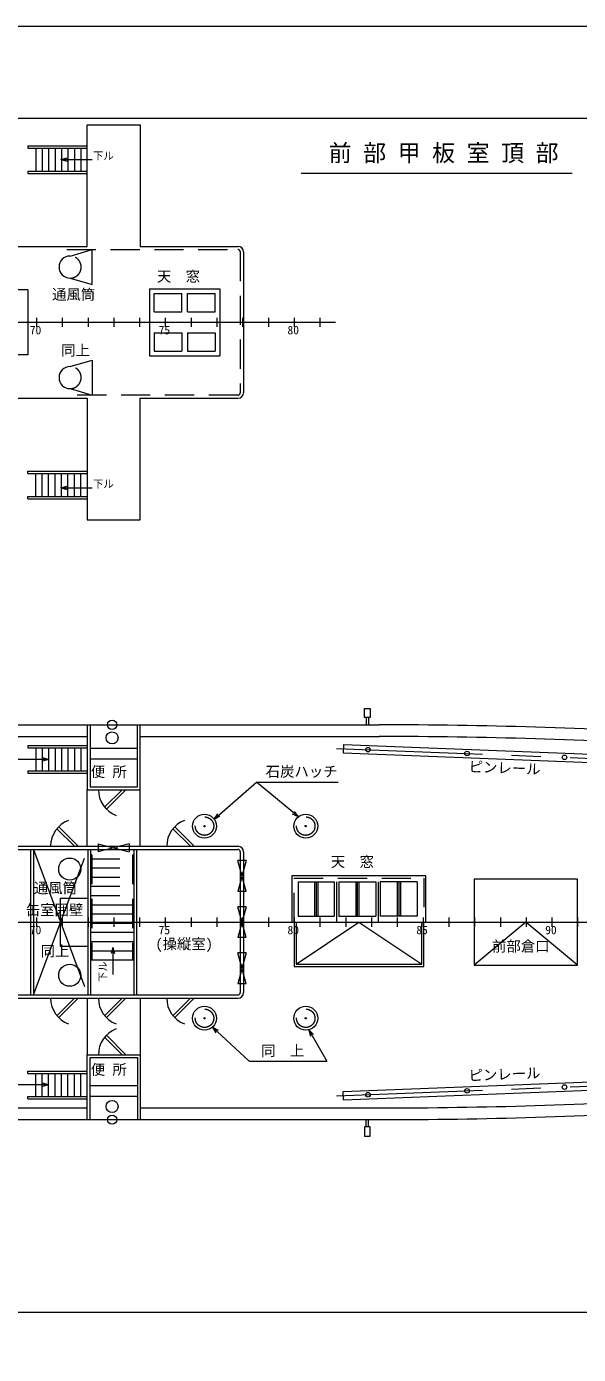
# Model space of a CAD drawing. Units: millimetres, scale not verified. Extents: x -51050 to 51050, y -29701 to 29699.
# Drawn here: x 927 to 12920, y 851 to 29699 of the extents above; entities that cross this region are included whole.
import ezdxf
from ezdxf.enums import TextEntityAlignment as Align

# ---------------------------------------------------------------- set-up
doc = ezdxf.new("R2010")
doc.units = ezdxf.units.MM
doc.header["$LTSCALE"] = 100
doc.linetypes.add('USER1', pattern=[50.8, 31.75, -6.35, 6.35, -6.35])
doc.linetypes.add('USER2', pattern=[9.525, 6.35, -3.175])
for name, color, linetype, lineweight in [('0-2_sunpou', 7, 'Continuous', 18), ('0-3_keijou', 7, 'Continuous', 18), ('0-4_frame', 7, 'Continuous', 18), ('0-5_text', 7, 'Continuous', 18), ('0-6_center', 7, 'USER1', 18)]:
    doc.layers.add(name, color=color, linetype=linetype, lineweight=lineweight)
doc.styles.add('ＭＳ ゴシック', font='')
doc.styles.get('ＭＳ ゴシック').set_extended_font_data('MS Gothic')

msp = doc.modelspace()

# ---------------------------------------------------------------- linework, layer by layer
at = {"layer": '0-2_sunpou'}
for p, q in [((1143, 23373.3), (1143, 23173.3)), ((1703, 23373.3), (1703, 23173.3)), ((2263, 23373.3), (2263, 23173.3)), ((2823, 23373.3), (2823, 23173.3)), ((3383, 23373.3), (3383, 23173.3)), ((3943, 23373.3), (3943, 23173.3)), ((4503, 23373.3), (4503, 23173.3)), ((5063, 23373.3), (5063, 23173.3)), ((5623, 23373.3), (5623, 23173.3)), ((6183, 23373.3), (6183, 23173.3)), ((6743, 23373.3), (6743, 23173.3)), ((7303, 23373.3), (7303, 23173.3)), ((-13111.5, 23273.3), (7639.2, 23273.3)), ((-42019.2, 10241.4), (40876.1, 10241.4)), ((1143, 10341.4), (1143, 10141.4)), ((1703, 10341.4), (1703, 10141.4)), ((2263, 10341.4), (2263, 10141.4)), ((2823, 10341.4), (2823, 10141.4)), ((3383, 10341.4), (3383, 10141.4)), ((3943, 10341.4), (3943, 10141.4)), ((4503, 10341.4), (4503, 10141.4)), ((5063, 10341.4), (5063, 10141.4)), ((5623, 10341.4), (5623, 10141.4)), ((6183, 10341.4), (6183, 10141.4)), ((6743, 10341.4), (6743, 10141.4)), ((7303, 10341.4), (7303, 10141.4)), ((7863, 10341.4), (7863, 10141.4)), ((8423, 10341.4), (8423, 10141.4)), ((8983, 10341.4), (8983, 10141.4)), ((9543, 10341.4), (9543, 10141.4)), ((10103, 10341.4), (10103, 10141.4)), ((10663, 10341.4), (10663, 10141.4)), ((11223, 10341.4), (11223, 10141.4)), ((11783, 10341.4), (11783, 10141.4)), ((12343, 10341.4), (12343, 10141.4)), ((12903, 10341.4), (12903, 10141.4)), ((12903, 10341.4), (12903, 10141.4)), ((34348.4, 1764.6), (-40695.6, 1764.6))]:
    msp.add_line(p, q, dxfattribs=at)
at = {"layer": '0-3_keijou'}
for p, q in [((956.5, 27108.3), (956.5, 27058.3)), ((956.5, 27108.3), (2246.5, 27108.3)), ((956.5, 27058.3), (2246.5, 27058.3)), ((1126.5, 27058.3), (1126.5, 26558.3)), ((1266.5, 27058.3), (1266.5, 26558.3)), ((1406.5, 27058.3), (1406.5, 26558.3)), ((1546.5, 27058.3), (1546.5, 26558.3)), ((1686.5, 27058.3), (1686.5, 26558.3)), ((1826.5, 27058.3), (1826.5, 26558.3)), ((1966.5, 27058.3), (1966.5, 26558.3)), ((2106.5, 27058.3), (2106.5, 26558.3)), ((956.5, 26558.3), (956.5, 26508.3)), ((956.5, 26558.3), (2246.5, 26558.3)), ((956.5, 26508.3), (2246.5, 26508.3)), ((-12153.5, 24923.3), (2246.5, 24923.3)), ((1874.5, 24713.3), (2354.5, 24853.3)), ((2354.5, 24093.3), (2354.5, 24853.3)), ((3396.5, 24923.3), (5521.5, 24923.3)), ((5641.5, 24803.3), (5641.5, 21743.3)), ((1874.5, 24233.3), (2354.5, 24093.3)), ((3598.1, 23998.3), (5128.1, 23998.3)), ((3598.1, 23998.3), (3598.1, 22548.3)), ((5128.1, 23998.3), (5128.1, 22548.3)), ((3698.1, 23898.3), (4303.1, 23898.3)), ((3698.1, 23498.3), (3698.1, 23898.3)), ((4303.1, 23498.3), (4303.1, 23898.3)), ((4423.1, 23898.3), (5028.1, 23898.3)), ((4423.1, 23498.3), (4423.1, 23898.3)), ((3698.1, 23498.3), (4303.1, 23498.3)), ((3698.1, 23048.3), (4303.1, 23048.3)), ((4303.1, 23048.3), (4303.1, 22648.3)), ((4423.1, 23048.3), (4423.1, 22648.3)), ((4423.1, 23048.3), (5028.1, 23048.3)), ((5028.1, 23048.3), (5028.1, 22648.3)), ((3598.1, 22548.3), (5128.1, 22548.3)), ((4423.1, 22648.3), (5028.1, 22648.3)), ((1874.5, 22313.3), (2354.5, 22453.3)), ((2354.5, 22453.3), (2354.5, 21693.3)), ((1874.5, 21833.3), (2354.5, 21693.3)), ((-12153.5, 21623.3), (2246.5, 21623.3)), ((3396.5, 21623.3), (5521.5, 21623.3)), ((956.5, 19988.3), (956.5, 20038.3)), ((956.5, 20038.3), (2246.5, 20038.3)), ((956.5, 19988.3), (2246.5, 19988.3)), ((1126.5, 19488.3), (1126.5, 19988.3)), ((1266.5, 19488.3), (1266.5, 19988.3)), ((1406.5, 19488.3), (1406.5, 19988.3)), ((1546.5, 19488.3), (1546.5, 19988.3)), ((1686.5, 19488.3), (1686.5, 19988.3)), ((1826.5, 19488.3), (1826.5, 19988.3)), ((1966.5, 19488.3), (1966.5, 19988.3)), ((2106.5, 19488.3), (2106.5, 19988.3)), ((956.5, 19438.3), (956.5, 19488.3)), ((956.5, 19488.3), (2246.5, 19488.3)), ((956.5, 19438.3), (2246.5, 19438.3)), ((-174.1, 14530.4), (8592.3, 14530.4)), ((8309.4, 14687), (8309.4, 14530.4)), ((8359.4, 14687), (8359.4, 14530.4)), ((-96.5, 14276.4), (2246.5, 14276.4)), ((3396.5, 14276.4), (8592.3, 14276.4)), ((956.5, 14076.4), (2246.5, 14076.4)), ((956.5, 14076.4), (956.5, 14026.4)), ((956.5, 14026.4), (2246.5, 14026.4)), ((1126.5, 14026.4), (1126.5, 13526.4)), ((1266.5, 14026.4), (1266.5, 13526.4)), ((1406.5, 14026.4), (1406.5, 13526.4)), ((1546.5, 14026.4), (1546.5, 13526.4)), ((1686.5, 14026.4), (1686.5, 13526.4)), ((1826.5, 14026.4), (1826.5, 13526.4)), ((1966.5, 14026.4), (1966.5, 13526.4)), ((2106.5, 14026.4), (2106.5, 13526.4)), ((2306.5, 14020.4), (3336.5, 14020.4)), ((7817.6, 14100.2), (7810.5, 13920.4)), ((7810.5, 13920.4), (15196.4, 13632.1)), ((7817.6, 14100.2), (15203.5, 13812)), ((2306.5, 13790.4), (3336.5, 13790.4)), ((956.5, 13526.4), (2246.5, 13526.4)), ((956.5, 13526.4), (956.5, 13476.4)), ((956.5, 13476.4), (2246.5, 13476.4)), ((3002.7, 13120.4), (2620.5, 12739.1)), ((3087.7, 13120.4), (2662.9, 12696.7)), ((1966.1, 11891.4), (1583.9, 12272.6)), ((2051.1, 11891.4), (1626.2, 12315.1)), ((4487.8, 11891.4), (4105.6, 12272.6)), ((4572.8, 11891.4), (4148, 12315.1)), ((-12153.5, 11891.4), (5521.5, 11891.4)), ((2486.5, 11946.4), (2486.5, 11766.4)), ((2486.5, 11946.4), (3156.5, 11766.4)), ((3156.5, 11946.4), (2486.5, 11766.4)), ((2756.5, 11891.4), (2756.5, 11821.4)), ((2886.5, 11891.4), (2886.5, 11821.4)), ((3156.5, 11946.4), (3156.5, 11766.4)), ((-12153.5, 11821.4), (5521.5, 11821.4)), ((1016.5, 11821.4), (1016.5, 8661.4)), ((1076.5, 11821.4), (1076.5, 8661.4)), ((2256.5, 11821.4), (2256.5, 8661.4)), ((2316.5, 11821.4), (2316.5, 8661.4)), ((2346.5, 11701.4), (2316.5, 11701.4)), ((3226.5, 11701.4), (3256.5, 11701.4)), ((3256.5, 11821.4), (3256.5, 8661.4)), ((3316.5, 11821.4), (3316.5, 8661.4)), ((5696.5, 11578.5), (5516.5, 11578.5)), ((5696.5, 10908.5), (5516.5, 11578.5)), ((5696.5, 11578.5), (5516.5, 10908.5)), ((5571.5, 11771.4), (5571.5, 8711.4)), ((5641.5, 11771.4), (5641.5, 8711.4)), ((5641.5, 11308.5), (5571.5, 11308.5)), ((5641.5, 11178.5), (5571.5, 11178.5)), ((6829.9, 11118.9), (7614.9, 11118.9)), ((6829.9, 11118.9), (6829.9, 10368.9)), ((7187.4, 11118.9), (7187.4, 10368.9)), ((7257.4, 11118.9), (7257.4, 10368.9)), ((7614.9, 11118.9), (7614.9, 10368.9)), ((7714.9, 11118.9), (8514.9, 11118.9)), ((8079.9, 11118.9), (8079.9, 10368.9)), ((8149.9, 11118.9), (8149.9, 10368.9)), ((8514.9, 11118.9), (8514.9, 10368.9)), ((9414.9, 11118.9), (8614.9, 11118.9)), ((8614.9, 11118.9), (8614.9, 10368.9)), ((8979.9, 11118.9), (8979.9, 10368.9)), ((9049.9, 11118.9), (9049.9, 10368.9)), ((9414.9, 11118.9), (9414.9, 10368.9)), ((1656.5, 10761.4), (2256.5, 10761.4)), ((1656.5, 10761.4), (1656.5, 9721.4)), ((5696.5, 10908.5), (5516.5, 10908.5)), ((2316.5, 10621.4), (3256.5, 10621.4)), ((2316.5, 10421.4), (3256.5, 10421.4)), ((5696.5, 10576.4), (5516.5, 10576.4)), ((5696.5, 9906.4), (5516.5, 10576.4)), ((5696.5, 10576.4), (5516.5, 9906.4)), ((2316.5, 10221.4), (3256.5, 10221.4)), ((5641.5, 10306.4), (5571.5, 10306.4)), ((5641.5, 10176.4), (5571.5, 10176.4)), ((6694.9, 10241.4), (9604.9, 10241.4)), ((6829.9, 10368.9), (7614.9, 10368.9)), ((9414.9, 10368.9), (8614.9, 10368.9)), ((10653, 10241.4), (12903, 10241.4)), ((2316.5, 10021.4), (3256.5, 10021.4)), ((2316.5, 9821.4), (3256.5, 9821.4)), ((5696.5, 9906.4), (5516.5, 9906.4)), ((1656.5, 9721.4), (2256.5, 9721.4)), ((2316.5, 9621.4), (3256.5, 9621.4)), ((5696.5, 9574.2), (5516.5, 9574.2)), ((5696.5, 9574.2), (5516.5, 8904.2)), ((5696.5, 8904.2), (5516.5, 9574.2)), ((2316.5, 9421.4), (3256.5, 9421.4)), ((5641.5, 9304.2), (5571.5, 9304.2)), ((5641.5, 9174.2), (5571.5, 9174.2)), ((-12153.5, 8661.4), (5521.5, 8661.4)), ((5696.5, 8904.2), (5516.5, 8904.2)), ((-12153.5, 8591.4), (5521.5, 8591.4)), ((1966.1, 8591.4), (1583.9, 8210.1)), ((2051.1, 8591.4), (1626.2, 8167.7)), ((3002.7, 8591.4), (2620.5, 8210.1)), ((3087.7, 8591.4), (2662.9, 8167.7)), ((4487.8, 8591.4), (4105.6, 8210.1)), ((4572.8, 8591.4), (4148, 8167.7)), ((3002.7, 7362.4), (2620.5, 7743.6)), ((3087.7, 7362.4), (2662.9, 7786.1)), ((956.5, 6956.4), (956.5, 7006.4)), ((956.5, 7006.4), (2246.5, 7006.4)), ((956.5, 6956.4), (2246.5, 6956.4)), ((1126.5, 6456.4), (1126.5, 6956.4)), ((1266.5, 6456.4), (1266.5, 6956.4)), ((1406.5, 6456.4), (1406.5, 6956.4)), ((1546.5, 6456.4), (1546.5, 6956.4)), ((1686.5, 6456.4), (1686.5, 6956.4)), ((1826.5, 6456.4), (1826.5, 6956.4)), ((1966.5, 6456.4), (1966.5, 6956.4)), ((2106.5, 6456.4), (2106.5, 6956.4)), ((2306.5, 6692.4), (3336.5, 6692.4)), ((7810.5, 6562.4), (15196.4, 6850.6)), ((956.5, 6406.4), (956.5, 6456.4)), ((956.5, 6456.4), (2246.5, 6456.4)), ((956.5, 6406.4), (2246.5, 6406.4)), ((2306.5, 6462.4), (3336.5, 6462.4)), ((7817.6, 6382.5), (7810.5, 6562.4)), ((-2146.5, 6206.4), (2246.5, 6206.4)), ((3396.5, 6206.4), (8592.3, 6206.4)), ((-20857.2, 5952.4), (8592.3, 5952.4)), ((8309.4, 5795.8), (8309.4, 5952.4)), ((8359.4, 5795.8), (8359.4, 5952.4))]:
    msp.add_line(p, q, dxfattribs=at)
at = {"layer": '0-3_keijou', "linetype": 'USER2'}
for p, q in [((1799.6, 24853.3), (5521.5, 24853.3)), ((5571.5, 24803.3), (5571.5, 21743.3)), ((5521.5, 21693.3), (1799.6, 21693.3)), ((2316.5, 11621.4), (3256.5, 11621.4)), ((2346.5, 11701.4), (2346.5, 9421.4)), ((3226.5, 11701.4), (3226.5, 9421.4)), ((2316.5, 11421.4), (3256.5, 11421.4)), ((2316.5, 11221.4), (3256.5, 11221.4)), ((2316.5, 11021.4), (3256.5, 11021.4)), ((2316.5, 10821.4), (3256.5, 10821.4))]:
    msp.add_line(p, q, dxfattribs=at)
at = {"layer": '0-3_keijou'}
for points in [[(2246.5, 24923.3), (2246.5, 27562.3), (3396.5, 27562.3), (3396.5, 24923.3)], [(956.7, 23978.3), (-23.3, 23978.3), (-23.3, 22568.3)], [(956.7, 23978.3), (956.7, 22568.3), (-23.3, 22568.3)], [(4423.1, 23498.3), (5028.1, 23498.3), (5028.1, 23898.3)], [(3698.1, 23048.3), (3698.1, 22648.3), (4303.1, 22648.3)], [(2246.5, 21623.3), (2246.5, 18984.3), (3396.5, 18984.3), (3396.5, 21623.3)], [(2246.5, 14530.4), (2246.5, 13120.4), (3396.5, 13120.4), (3396.5, 14530.4)], [(2306.5, 14530.4), (2306.5, 13180.4), (3336.5, 13180.4), (3336.5, 14530.4)], [(9604.9, 10241.4), (9604.9, 11246.4), (6694.9, 11246.4), (6694.9, 10241.4)], [(7714.9, 11118.9), (7714.9, 10368.9), (8514.9, 10368.9)], [(6739.9, 10241.4), (6739.9, 9281.4), (9559.9, 9281.4), (9559.9, 10241.4)], [(6784.9, 10241.4), (6784.9, 9326.4), (9514.9, 9326.4), (9514.9, 10241.4)], [(2246.5, 5952.4), (2246.5, 7362.4), (3396.5, 7362.4), (3396.5, 5952.4)], [(2306.5, 5952.4), (2306.5, 7302.4), (3336.5, 7302.4), (3336.5, 5952.4)], [(7817.6, 6382.5), (15203.5, 6670.8), (15196.4, 6850.6)]]:
    msp.add_lwpolyline(points, dxfattribs=at)
for points in [[(8274.4, 14887), (8394.4, 14887), (8394.4, 14687), (8274.4, 14687)], [(10653, 9306.4), (12903, 9306.4), (12903, 11176.4), (10653, 11176.4)], [(8274.4, 5595.8), (8394.4, 5595.8), (8394.4, 5795.8), (8274.4, 5795.8)]]:
    msp.add_lwpolyline(points, close=True, dxfattribs=at)
at = {"layer": '0-3_keijou', "linetype": 'USER2'}
msp.add_lwpolyline([(6739.9, 10241.4), (6739.9, 11201.4), (9559.9, 11201.4), (9559.9, 10241.4)], dxfattribs=at)
at = {"layer": '0-3_keijou'}
for centre, radius in [((2786.5, 14530.4), 100), ((2786.5, 14245.2), 130), ((8347.6, 13989.5), 50), ((10500.3, 13905.6), 50), ((12617.9, 13822.8), 50), ((4794.5, 12328.3), 260), ((6994.5, 12328.3), 260), ((4794.5, 12328.3), 15), ((6994.5, 12328.3), 15), ((1865.3, 11394.4), 240), ((1865.3, 9088.4), 240), ((4794.5, 8154.5), 260), ((6994.5, 8154.5), 260), ((4794.5, 8154.5), 15), ((6994.5, 8154.5), 15), ((12617.9, 6659.9), 50), ((2786.5, 6237.5), 130), ((8347.6, 6493.2), 50), ((10500.3, 6577.1), 50), ((2786.5, 5952.4), 100)]:
    msp.add_circle(centre, radius, dxfattribs=at)
at = {"layer": '0-3_keijou', "linetype": 'USER2'}
for centre in [(4794.5, 12328.3), (6994.5, 12328.3), (4794.5, 8154.5), (6994.5, 8154.5)]:
    msp.add_circle(centre, 200, dxfattribs=at)
at = {"layer": '0-3_keijou'}
for centre, radius, start, end in [((5521.5, 24803.3), 120, 0, 90), ((1874.5, 24473.3), 240, 90, 270), ((1874.5, 22073.3), 240, 90, 270), ((5521.5, 21743.3), 120, 270, 0), ((8592.3, -95469.6), 110000, 86.4624, 90), ((8592.3, -95469.6), 109746, 86.4624, 90), ((3087.7, 13120.4), 600, 180.03645, 249.01006), ((2051.1, 11891.4), 600, 110.98994, 179.96355), ((4572.8, 11891.4), 600, 110.98994, 179.96355), ((5521.5, 11771.4), 120, 0, 90), ((5521.5, 11771.4), 50, 0, 90), ((5521.5, 8711.4), 50, 270, 0), ((5521.5, 8711.4), 120, 270, 0), ((2051.1, 8591.4), 600, 180.03645, 249.01006), ((3087.7, 8591.4), 600, 180.03645, 249.01006), ((4572.8, 8591.4), 600, 180.03645, 249.01006), ((3087.7, 7362.4), 600, 110.98994, 179.96355), ((8592.3, 115952.4), 109746, 270, 273.5376), ((8592.3, 115952.4), 110000, 270, 273.5376)]:
    msp.add_arc(centre, radius, start, end, dxfattribs=at)
at = {"layer": '0-3_keijou', "linetype": 'USER2'}
for centre, radius, start, end in [((5521.5, 24803.3), 50, 0, 90), ((1874.5, 24473.3), 240, 270, 90), ((1874.5, 22073.3), 240, 270, 90), ((5521.5, 21743.3), 50, 270, 0)]:
    msp.add_arc(centre, radius, start, end, dxfattribs=at)
at = {"layer": '0-4_frame'}
for points in [[(-51050, -29701.4), (51050, -29701.4), (51050, 29698.6), (-51050, 29698.6)], [(-49050, -27701.4), (49050, -27701.4), (49050, 27698.6), (-49050, 27698.6)]]:
    msp.add_lwpolyline(points, close=True, dxfattribs=at)
at = {"layer": '0-5_text'}
for p, q in [((1672.3, 26808.3), (1807.5, 26844.5)), ((1672.3, 26808.3), (2352.9, 26808.3)), ((1672.3, 26808.3), (1807.5, 26772)), ((6892.2, 26515), (12782.2, 26515)), ((1672.3, 19680.5), (1807.5, 19716.8)), ((1672.3, 19680.5), (2352.9, 19680.5)), ((1672.3, 19680.5), (1807.5, 19644.3)), ((1406.5, 13776.4), (554.4, 13776.4)), ((1406.5, 13776.4), (1271.4, 13812.6)), ((1406.5, 13776.4), (1271.4, 13740.2)), ((6833.7, 12532.6), (5925.8, 13286.9)), ((5005.2, 12480.6), (5083, 12596.8)), ((5005.2, 12480.6), (5130.8, 12542.4)), ((6833.7, 12532.6), (6706.7, 12591.1)), ((6833.7, 12532.6), (6752.9, 12646.8)), ((2803.8, 9692.8), (2767.6, 9557.7)), ((2803.8, 9692.8), (2803.8, 9106.1)), ((2803.8, 9692.8), (2840, 9557.7)), ((4965.2, 7958.3), (5089.1, 7893.3)), ((4965.2, 7958.3), (5040, 7840.1)), ((7064.1, 7904), (7456.1, 7221.2)), ((7064.1, 7904), (7162.8, 7804.8)), ((7064.1, 7904), (7100, 7768.7)), ((1406.5, 6706.4), (554.4, 6706.4)), ((1406.5, 6706.4), (1271.4, 6742.6)), ((1406.5, 6706.4), (1271.4, 6670.2))]:
    msp.add_line(p, q, dxfattribs=at)
for points in [[(5005.2, 12480.6), (5925.8, 13286.9), (7701.2, 13286.9)], [(4965.2, 7958.3), (5763.9, 7221.2), (7456.1, 7221.2)]]:
    msp.add_lwpolyline(points, dxfattribs=at)
at = {"layer": '0-6_center'}
for p, q in [((7660.8, 14016.3), (15353.2, 13716.1)), ((2246.5, 11891.4), (2246.5, 13120.4)), ((3396.5, 11891.4), (3396.5, 13120.4)), ((1076.5, 11821.4), (2256.5, 8661.4)), ((1076.5, 8661.4), (2256.5, 11821.4)), ((7222.4, 11118.9), (7222.4, 10368.9)), ((7664.9, 11118.9), (7664.9, 10241.4)), ((8114.9, 11118.9), (8114.9, 10368.9)), ((8564.9, 11118.9), (8564.9, 10241.4)), ((9014.9, 11118.9), (9014.9, 10368.9)), ((2246.5, 8591.4), (2246.5, 7362.4)), ((3396.5, 8591.4), (3396.5, 7362.4)), ((7660.8, 6466.4), (15353.2, 6766.7))]:
    msp.add_line(p, q, dxfattribs=at)
for points in [[(6784.9, 9326.4), (8149.9, 10241.4), (9514.9, 9326.4)], [(12903, 9306.4), (11778, 10241.4), (10653, 9306.4)]]:
    msp.add_lwpolyline(points, dxfattribs=at)

# ---------------------------------------------------------------- texts
at = {"layer": '0-2_sunpou', "style": 'ＭＳ ゴシック'}
for s, p in [('70', (997.6, 22956.8)), ('75', (3797.6, 22956.8)), ('80', (6597.6, 22956.8)), ('70', (997.6, 9924.9)), ('75', (3797.6, 9924.9)), ('80', (6597.6, 9924.9)), ('85', (9397.6, 9924.9)), ('90', (12197.6, 9924.9))]:
    msp.add_text(s, height=183.3, dxfattribs=at).set_placement(p, align=Align.BOTTOM_LEFT)
at = {"layer": '0-5_text', "style": 'ＭＳ ゴシック'}
for s, height, p in [('前 部 甲 板 室 頂 部', 366.6, (7491.8, 26659.8)), ('下ル', 165, (2371.7, 26758.3)), ('天\u3000窓', 229.1, (3761.5, 24089)), ('通風筒', 229.1, (1481, 23696.2)), ('同上', 229.1, (1679.6, 22483.7)), ('下ル', 165, (2371.7, 19630.5)), ('便 所', 229.1, (2324.1, 13326.5)), ('石炭ハッチ', 229.1, (6123.7, 13331.7)), ('天\u3000窓', 229.1, (7538.4, 11372.6)), ('通風筒', 229.1, (1086.8, 10800.7)), ('缶室囲壁', 229.1, (911.1, 10326)), ('(操縦室)', 229.1, (3727.8, 9586.3)), ('前部倉口', 229.1, (11042.9, 9536.2)), ('同上', 229.1, (1232.6, 9431)), ('同\u3000上', 229.1, (6024.3, 7266.1)), ('便 所', 229.1, (2324.1, 6856.4))]:
    msp.add_text(s, height=height, dxfattribs=at).set_placement(p, align=Align.BOTTOM_LEFT)
for s, height, rotation, p in [('ピンレール', 229.1, 357.765, (10528.3, 13440.9)), ('下ル', 165, 90, (2717.4, 8942.1)), ('ピンレール', 229.1, 2.235, (10540.6, 6725.8))]:
    msp.add_text(s, height=height, rotation=rotation, dxfattribs=at).set_placement(p, align=Align.BOTTOM_LEFT)

doc.saveas('drawing.dxf')
